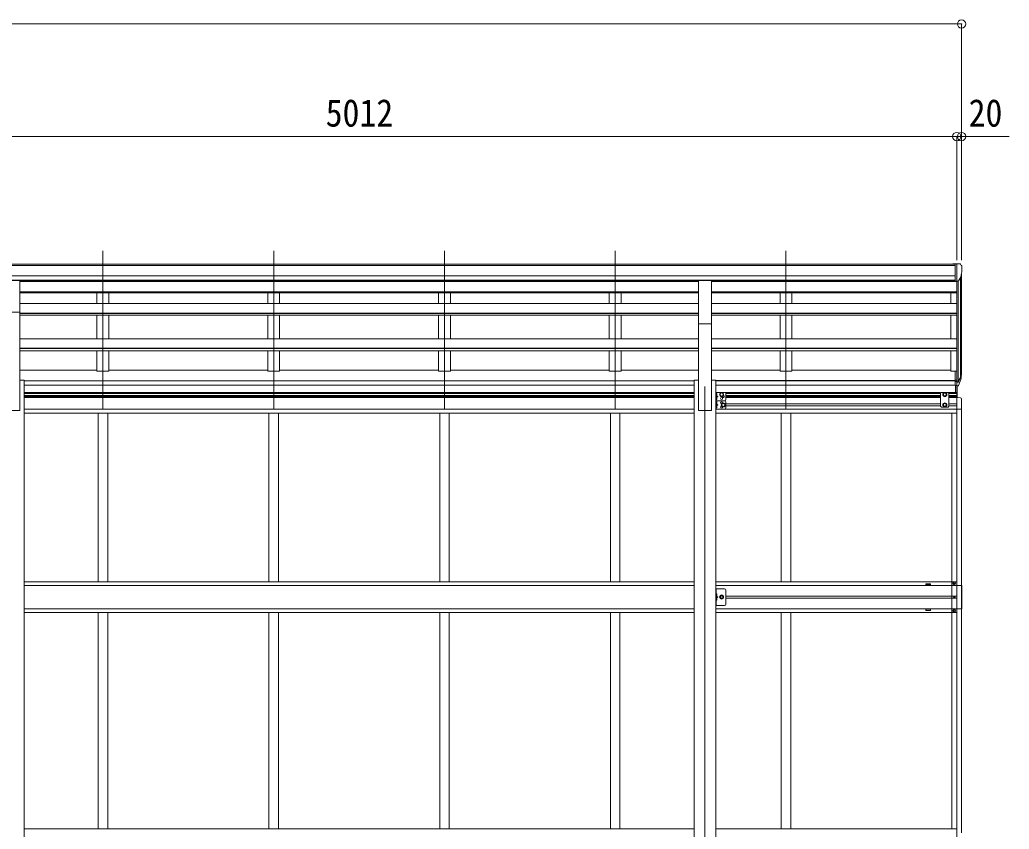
# Model space of a CAD drawing. Units: millimetres at full size, sheet at 1:35. Extents: x -9783 to 9892, y -6828 to 6752.
# Drawn here: x 3221 to 7369, y -253 to 3141 of the extents above; entities that cross this region are included whole.
import ezdxf
from ezdxf.enums import TextEntityAlignment as Align

# ---------------------------------------------------------------- set-up
doc = ezdxf.new("R2010")
doc.units = ezdxf.units.MM
doc.header["$LTSCALE"] = 35
doc.header["$PDMODE"] = 32
doc.header["$PDSIZE"] = 35
for name, color, linetype, lineweight in [('0-1_本体', 4, 'Continuous', 9), ('0-2_部品', 7, 'Continuous', 9), ('0-8_PARTS2', 2, 'Continuous', 9), ('0-A_寸法', 6, 'Continuous', 9), ('1-1_GLASS', 4, 'Continuous', 9), ('1-2_GLASS_SEAL', 7, 'Continuous', 9), ('1-4_DIM2', 7, 'Continuous', 9)]:
    doc.layers.add(name, color=color, linetype=linetype, lineweight=lineweight)
doc.styles.add('ＭＳ ゴシック', font='')
doc.styles.get('ＭＳ ゴシック').set_extended_font_data('MS Gothic')

msp = doc.modelspace()

# ---------------------------------------------------------------- linework, layer by layer
at = {"layer": '0-1_本体'}
for p, q in [((7142.78, 2116.06), (2153.78, 2116.06)), ((7142.78, 2110.71), (2153.78, 2110.71)), ((7169.28, 1663.94), (7169.28, 2079.31)), ((7142.78, 2067.18), (2143.78, 2067.18)), ((7142.78, 2049.51), (2143.78, 2049.51)), ((6065.78, 2047.14), (3220.78, 2047.14)), ((6065.78, 2043.99), (3220.78, 2043.99)), ((3544.28, 2043.99), (3544.28, 2047.14)), ((3594.28, 2043.99), (3594.28, 2047.14)), ((4260.28, 2043.99), (4260.28, 2047.14)), ((4310.28, 2043.99), (4310.28, 2047.14)), ((4976.28, 2043.99), (4976.28, 2047.14)), ((5026.28, 2043.99), (5026.28, 2047.14)), ((5692.28, 2043.99), (5692.28, 2047.14)), ((5742.28, 2043.99), (5742.28, 2047.14)), ((6120.78, 2047.14), (7142.78, 2047.14)), ((6120.78, 2043.99), (7149.28, 2043.99)), ((6408.28, 2043.99), (6408.28, 2047.14)), ((6458.28, 2043.99), (6458.28, 2047.14)), ((7124.28, 2047.14), (7124.28, 2043.99)), ((7149.28, 2044.68), (7149.28, 1668.37)), ((7155.28, 2045.15), (7155.28, 1623.94)), ((7164.99, 2060.51), (7164.99, 1641.94)), ((6065.78, 2000.51), (3220.78, 2000.51)), ((6065.78, 1996.43), (3220.78, 1996.43)), ((3544.28, 1951.28), (3544.28, 1996.43)), ((3594.28, 1951.28), (3594.28, 1996.43)), ((4260.28, 1951.28), (4260.28, 1996.43)), ((4310.28, 1951.28), (4310.28, 1996.43)), ((4976.28, 1951.28), (4976.28, 1996.43)), ((5026.28, 1951.28), (5026.28, 1996.43)), ((5692.28, 1951.28), (5692.28, 1996.43)), ((5742.28, 1951.28), (5742.28, 1996.43)), ((6120.78, 2000.51), (7149.28, 2000.51)), ((6120.78, 1996.43), (7149.28, 1996.43)), ((6408.28, 1951.28), (6408.28, 1996.43)), ((6458.28, 1951.28), (6458.28, 1996.43)), ((7124.28, 1996.4), (7124.28, 1951.41)), ((6065.78, 1951.28), (3220.78, 1951.28)), ((6120.78, 1951.28), (7149.28, 1951.28)), ((3220.78, 1503.08), (3220.78, 1915.72)), ((6065.78, 1910.54), (3220.78, 1910.54)), ((6065.78, 1909.05), (3220.78, 1909.05)), ((6065.78, 1503.08), (6065.78, 1915.72)), ((6120.78, 1503.08), (6120.78, 1915.72)), ((6120.78, 1910.54), (7149.28, 1910.54)), ((6120.78, 1909.05), (7149.28, 1909.05)), ((6065.78, 1902.26), (3220.78, 1902.26)), ((3544.28, 1803.97), (3544.28, 1902.26)), ((3594.28, 1803.97), (3594.28, 1902.26)), ((4260.28, 1803.97), (4260.28, 1902.26)), ((4310.28, 1803.97), (4310.28, 1902.26)), ((4976.28, 1803.97), (4976.28, 1902.26)), ((5026.28, 1803.97), (5026.28, 1902.26)), ((5692.28, 1803.97), (5692.28, 1902.26)), ((5742.28, 1803.97), (5742.28, 1902.26)), ((6120.78, 1902.26), (7149.28, 1902.26)), ((6408.28, 1803.97), (6408.28, 1902.26)), ((6458.28, 1803.97), (6458.28, 1902.26)), ((7124.28, 1902.23), (7124.28, 1803.97)), ((6065.88, 1803.97), (3220.78, 1803.97)), ((6120.68, 1803.97), (7149.28, 1803.97)), ((6065.94, 1764.76), (3220.78, 1764.76)), ((6065.86, 1763.28), (3220.78, 1763.28)), ((6065.88, 1753.62), (3220.78, 1753.62)), ((3544.28, 1753.62), (3544.28, 1667.55)), ((3594.28, 1753.62), (3594.28, 1667.55)), ((4260.28, 1753.62), (4260.28, 1667.55)), ((4310.28, 1753.62), (4310.28, 1667.55)), ((4976.28, 1753.62), (4976.28, 1667.55)), ((5026.28, 1753.62), (5026.28, 1667.55)), ((5692.28, 1753.62), (5692.28, 1667.55)), ((5742.28, 1753.62), (5742.28, 1667.55)), ((6120.61, 1764.76), (7149.28, 1764.76)), ((6120.68, 1753.62), (7149.28, 1753.62)), ((6120.7, 1763.28), (7149.28, 1763.28)), ((6408.28, 1753.62), (6408.28, 1667.55)), ((6458.28, 1753.62), (6458.28, 1667.55)), ((7124.28, 1753.71), (7124.28, 1667.55)), ((3220.78, 1672.35), (3544.28, 1672.35)), ((3594.28, 1667.55), (3544.28, 1667.55)), ((3594.28, 1672.35), (4260.28, 1672.35)), ((4310.28, 1667.55), (4260.28, 1667.55)), ((4310.28, 1672.35), (4976.28, 1672.35)), ((5026.28, 1667.55), (4976.28, 1667.55)), ((5026.28, 1672.35), (5692.28, 1672.35)), ((5742.28, 1667.55), (5692.28, 1667.55)), ((6066.01, 1672.35), (5742.28, 1672.35)), ((6120.54, 1672.35), (6408.28, 1672.35)), ((6120.54, 1672.35), (6408.28, 1672.35)), ((6458.28, 1667.55), (6408.28, 1667.55)), ((7124.28, 1672.35), (6458.28, 1672.35)), ((7142.78, 1667.55), (7124.28, 1667.55)), ((3238.48, 1629.46), (3220.78, 1629.46)), ((3238.48, 1629.46), (3238.48, -1246.92)), ((6048.08, 1626.66), (3238.48, 1626.66)), ((6048.08, 1628.04), (3238.6, 1628.04)), ((6048.08, 1629.46), (6048.08, -1246.92)), ((6065.78, 1629.46), (6048.08, 1629.46)), ((6138.48, 1629.46), (6120.78, 1629.46)), ((6138.48, 1629.46), (6138.48, -1246.92)), ((7142.78, 1628.22), (6138.48, 1628.22)), ((7142.78, 1626.86), (6138.48, 1626.86)), ((6048.08, 1609.48), (3238.48, 1609.48)), ((7142.78, 1609.48), (6138.48, 1609.48)), ((3220.78, 1503.08), (3165.78, 1503.08)), ((6121.04, 1503.08), (6066.04, 1503.08))]:
    msp.add_line(p, q, dxfattribs=at)
at = {"layer": '0-2_部品'}
for p, q in [((7142.78, 2117.66), (7132.78, 2117.57)), ((7132.78, 2116.06), (7132.78, 2117.57)), ((7142.78, 2045.68), (7142.78, 2117.66)), ((7161.28, 2117.66), (7142.78, 2117.66)), ((7149.28, 2044.68), (7149.28, 2117.66)), ((7161.28, 2117.66), (7163.61, 2117.52)), ((7164.37, 2117.09), (7168.43, 2111.29)), ((7171.28, 2108.29), (7171.28, 2107.66)), ((3165.78, 2047.79), (3220.78, 2047.79)), ((3220.78, 1915.72), (3220.78, 2047.79)), ((6065.78, 2047.79), (6120.78, 2047.79)), ((6065.78, 1866.86), (6065.78, 2047.79)), ((6120.78, 1866.86), (6120.78, 2047.79)), ((7142.78, 2045.68), (7149.28, 2045.68)), ((7149.28, 2044.68), (7154.49, 2044.99)), ((7156.9, 2046.49), (7166.18, 2062.56)), ((3165.78, 1915.72), (3220.78, 1915.72)), ((6065.78, 1866.86), (6120.78, 1866.86)), ((7142.78, 1668.35), (7142.78, 1607.29)), ((7142.78, 1668.35), (7149.28, 1668.35)), ((7149.28, 1668.35), (7149.28, 1606.47)), ((7142.78, 1630.04), (7149.28, 1630.04)), ((7142.78, 1624.64), (7149.28, 1624.64)), ((7149.28, 1623.64), (7154.41, 1623.64)), ((7149.28, 1621.64), (7154.12, 1621.64)), ((7155.71, 1624.39), (7165.46, 1642.81)), ((7166.88, 1642.31), (7156.72, 1623.14)), ((7164.3, 1625.46), (7156.72, 1607.97)), ((7142.78, 1607.29), (7149.28, 1607.29)), ((7149.28, 1606.47), (7154.12, 1606.47))]:
    msp.add_line(p, q, dxfattribs=at)
for centre, radius, start, end in [((7163.55, 2116.52), 1, 35, 86.5), ((6969.28, 2107.66), 202, 347.09739, 0), ((7168.28, 2108.29), 3, 0, 87), ((7154.3, 2047.99), 3, 273.5, 330), ((7081.33, 1668.76), 88.05, 342.78929, 2.77608), ((7080.62, 1664.48), 89.07, 345.58812, 5.50424), ((7154.12, 1624.64), 3, 270, 330), ((7154.41, 1625.14), 1.5, 270, 330), ((7036.06, 1661.54), 133.22, 344.28698, 356.72013), ((7154.12, 1609.47), 3, 270, 330)]:
    msp.add_arc(centre, radius, start, end, dxfattribs=at)
at = {"layer": '0-8_PARTS2'}
for p, q in [((3569.28, 1509.28), (3569.28, 2171.81)), ((4285.28, 1509.28), (4285.28, 2171.81)), ((5001.28, 1509.28), (5001.28, 2171.81)), ((5717.28, 1509.28), (5717.28, 2171.81)), ((6433.28, 1509.28), (6433.28, 2171.81)), ((6093.28, 1603.08), (6093.28, -1346.92))]:
    msp.add_line(p, q, dxfattribs=at)
at = {"layer": '0-A_寸法'}
for p, q in [((-2894.72, 3123.57), (7169.28, 3123.57)), ((7169.28, 3123.57), (7169.28, 2133.28)), ((2137.28, 2651.44), (7149.28, 2651.44)), ((7149.28, 2651.44), (7149.28, 2133.28)), ((7149.28, 2651.44), (7169.28, 2651.44)), ((7169.28, 2651.44), (7169.28, 2133.28)), ((7169.28, 2651.44), (7369.28, 2651.44))]:
    msp.add_line(p, q, dxfattribs=at)
for p in [(7169.28, 3123.57), (7149.28, 2651.44), (7169.28, 2651.44)]:
    msp.add_point(p, dxfattribs=at)
at = {"layer": '1-1_GLASS'}
for p, q in [((3238.48, 1577.97), (6048.08, 1577.97)), ((6178.27, 1577.97), (7081.78, 1577.97)), ((7149.28, 1577.97), (7113.78, 1577.97)), ((3238.48, 1574.47), (6048.08, 1574.47)), ((3238.48, 1565.47), (6048.08, 1565.47)), ((3238.48, 1561.97), (6048.08, 1561.97)), ((6048.08, 1556.97), (3238.48, 1556.97)), ((6180.25, 1574.47), (7081.78, 1574.47)), ((6180.28, 1565.47), (7081.78, 1565.47)), ((6180.28, 1561.97), (7081.78, 1561.97)), ((7081.78, 1556.97), (6180.28, 1556.97)), ((7149.28, 1574.47), (7116.78, 1574.47)), ((7149.28, 1565.47), (7116.78, 1565.47)), ((7149.28, 1561.97), (7116.78, 1561.97)), ((7116.78, 1556.97), (7149.28, 1556.97)), ((7149.28, 1557.46), (7149.28, -316.53)), ((3238.48, 1508.47), (6048.08, 1508.47)), ((6065.78, 1503.08), (6120.78, 1503.08)), ((7149.28, 1508.47), (6138.48, 1508.47)), ((6180.28, 1530.97), (7081.78, 1530.97)), ((6180.28, 1521.97), (7081.78, 1521.97)), ((7149.28, 1530.97), (7116.78, 1530.97)), ((7116.78, 1530.97), (7149.28, 1530.97)), ((7149.28, 1521.97), (7116.78, 1521.97)), ((7116.78, 1521.97), (7149.28, 1521.97)), ((7169.28, 1508.27), (7169.28, -267.34)), ((3238.48, 1492.47), (6048.08, 1492.47)), ((3549.28, 1492.97), (3549.28, 784.97)), ((3589.28, 1492.97), (3589.28, 784.97)), ((4265.28, 1492.47), (4265.28, 784.97)), ((4305.28, 1492.47), (4305.28, 784.97)), ((4981.28, 1492.47), (4981.28, 784.97)), ((5021.28, 1492.47), (5021.28, 784.97)), ((5697.28, 1492.97), (5697.28, 784.97)), ((5737.28, 1492.97), (5737.28, 784.97)), ((6138.48, 1492.47), (7149.28, 1492.47)), ((6413.28, 1492.97), (6413.28, 784.97)), ((6453.28, 1492.97), (6453.28, 784.97)), ((7129.28, 1492.97), (7129.28, -251.53)), ((3549.28, 655.97), (3549.28, -251.53)), ((3589.28, 655.97), (3589.28, -251.53)), ((4265.28, 655.97), (4265.28, -251.53)), ((4305.28, 655.97), (4305.28, -251.53)), ((4981.28, 655.97), (4981.28, -251.53)), ((5021.28, 655.97), (5021.28, -251.53)), ((5697.28, 655.97), (5697.28, -251.53)), ((5737.28, 655.97), (5737.28, -251.53)), ((6413.28, 655.97), (6413.28, -251.53)), ((6453.28, 655.97), (6453.28, -251.53)), ((3238.48, -251.53), (6048.08, -251.53)), ((6138.48, -251.53), (7149.28, -251.53))]:
    msp.add_line(p, q, dxfattribs=at)
at = {"layer": '1-2_GLASS_SEAL'}
for p, q in [((6138.48, 1578.97), (6138.48, 1543.97)), ((6175.48, 1578.97), (6138.48, 1578.97)), ((6140.98, 1578.97), (6140.98, 1543.97)), ((7085.78, 1578.97), (7081.78, 1574.97)), ((7085.78, 1578.97), (7112.78, 1578.97)), ((7099.28, 1577.47), (7092.78, 1573.72)), ((7105.78, 1573.72), (7099.28, 1577.47)), ((7112.78, 1578.97), (7116.78, 1574.97)), ((7143.78, 1577.97), (7143.78, 1607.31)), ((7149.28, 1557.46), (7149.28, 1607.31)), ((7150.78, 1557.46), (7150.78, 1606.49)), ((6175.48, 1543.97), (6138.48, 1543.97)), ((6141.48, 1566.47), (6140.98, 1566.56)), ((6140.98, 1561.47), (6147.98, 1561.47)), ((6141.48, 1548.47), (6140.98, 1548.56)), ((6140.98, 1543.97), (6140.98, 1508.97)), ((6141.48, 1574.47), (6142.28, 1574.33)), ((6141.48, 1566.47), (6142.28, 1566.61)), ((6141.48, 1556.47), (6142.28, 1556.33)), ((6141.48, 1548.47), (6142.28, 1548.61)), ((6141.48, 1539.47), (6142.28, 1539.33)), ((6180.48, 1573.97), (6180.48, 1548.97)), ((6180.48, 1538.97), (6180.48, 1513.97)), ((7081.78, 1521.47), (7081.78, 1574.97)), ((7092.78, 1573.72), (7092.78, 1566.21)), ((7092.78, 1566.21), (7099.28, 1562.46)), ((7099.28, 1562.46), (7105.78, 1566.21)), ((7105.78, 1566.21), (7105.78, 1573.72)), ((7116.78, 1574.97), (7116.78, 1521.47)), ((7149.28, 1557.47), (7164.56, 1556.67)), ((7169.78, 1551.17), (7169.78, 1508.27)), ((6175.48, 1508.97), (6138.48, 1508.97)), ((6141.48, 1531.47), (6140.98, 1531.56)), ((6140.98, 1526.47), (6147.98, 1526.47)), ((6141.48, 1513.47), (6140.98, 1513.56)), ((6141.48, 1531.47), (6142.28, 1531.61)), ((6141.48, 1521.47), (6142.28, 1521.33)), ((6141.48, 1513.47), (6142.28, 1513.61)), ((7085.78, 1517.47), (7081.78, 1521.47)), ((7085.78, 1517.47), (7112.78, 1517.47)), ((7112.78, 1517.47), (7116.78, 1521.47)), ((7149.28, 1508.27), (7169.78, 1508.27))]:
    msp.add_line(p, q, dxfattribs=at)
for points in [[(6163.48, 1562.46), (6156.98, 1566.21), (6156.98, 1573.72), (6163.48, 1577.47), (6169.98, 1573.72), (6169.98, 1566.21)], [(6170.48, 1518.96), (6163.98, 1522.71), (6163.98, 1530.22), (6170.48, 1533.97), (6176.98, 1530.22), (6176.98, 1522.71)]]:
    msp.add_lwpolyline(points, close=True, dxfattribs=at)
for points in [[(6175.48, 1543.97), (6138.48, 1543.97), (6138.48, 1508.97)], [(6140.59, 1570.47), (6141.22, 1571.65), (6143.46, 1572.77)], [(6140.59, 1570.47), (6141.22, 1569.28), (6143.46, 1568.17)], [(6140.59, 1552.47), (6141.22, 1553.65), (6143.46, 1554.77)], [(6140.59, 1552.47), (6141.22, 1551.28), (6143.46, 1550.17)], [(6140.59, 1535.47), (6141.22, 1536.65), (6143.46, 1537.77)], [(6140.59, 1535.47), (6141.22, 1534.28), (6143.46, 1533.17)], [(6141.48, 1566.47), (6141.48, 1574.47), (6140.98, 1574.38), (6140.98, 1566.56)], [(6140.98, 1566.47), (6147.98, 1561.47), (6140.98, 1556.47)], [(6141.48, 1548.47), (6141.48, 1556.47), (6140.98, 1556.38), (6140.98, 1548.56)], [(6141.48, 1531.47), (6141.48, 1539.47), (6140.98, 1539.38), (6140.98, 1531.56)], [(6140.59, 1517.47), (6141.22, 1518.65), (6143.46, 1519.77)], [(6140.59, 1517.47), (6141.22, 1516.28), (6143.46, 1515.17)], [(6140.98, 1531.47), (6147.98, 1526.47), (6140.98, 1521.47)], [(6141.48, 1513.47), (6141.48, 1521.47), (6140.98, 1521.38), (6140.98, 1513.56)], [(7092.78, 1522.71), (7092.78, 1530.22), (7099.28, 1533.97)], [(7105.78, 1522.71), (7099.28, 1518.96), (7092.78, 1522.71)], [(7099.28, 1533.97), (7105.78, 1530.22), (7105.78, 1522.71)]]:
    msp.add_lwpolyline(points, dxfattribs=at)
for centre, radius in [((6163.48, 1569.97), 8.5), ((6163.48, 1569.97), 7.5), ((7099.28, 1569.97), 8.5), ((7099.28, 1569.97), 7.5), ((6163.48, 1569.97), 6.5), ((6163.48, 1552.97), 4.25), ((7099.28, 1569.97), 6.5), ((6170.48, 1526.47), 8.5), ((6170.48, 1526.47), 7.5), ((6170.48, 1526.47), 6.5), ((7099.28, 1526.47), 8.5), ((7099.28, 1526.47), 7.5), ((7099.28, 1526.47), 6.5)]:
    msp.add_circle(centre, radius, dxfattribs=at)
for centre, radius, start, end in [((6175.48, 1573.97), 5, 0, 90), ((6142.12, 1573.44), 0.9, 32.05588, 80), ((6142.12, 1567.49), 0.9, 280, 327.94412), ((6142.12, 1555.44), 0.9, 32.05588, 80), ((6142.12, 1549.49), 0.9, 280, 327.94412), ((6142.12, 1538.44), 0.9, 32.05588, 80), ((6137.38, 1570.47), 6.5, 327.94412, 32.05588), ((6137.38, 1552.47), 6.5, 327.94412, 32.05588), ((6137.38, 1535.47), 6.5, 327.94412, 32.05588), ((6163.48, 1534.97), 4.25, 353.70569, 265.23923), ((6170.48, 1561.47), 4.25, 173.70569, 85.23923), ((6175.48, 1548.97), 5, 270, 0), ((6175.48, 1538.97), 5, 0, 90), ((7164.28, 1551.17), 5.5, 0, 87), ((6142.12, 1532.49), 0.9, 280, 327.94412), ((6142.12, 1520.44), 0.9, 32.05588, 80), ((6142.12, 1514.49), 0.9, 280, 327.94412), ((6137.38, 1517.47), 6.5, 327.94412, 32.05588), ((6163.48, 1517.97), 4.25, 94.76077, 6.29431), ((6175.48, 1513.97), 5, 270, 0)]:
    msp.add_arc(centre, radius, start, end, dxfattribs=at)
at = {"layer": '1-4_DIM2', "color": 4}
for p, q in [((3238.48, 784.97), (6048.08, 784.97)), ((3238.48, 769.47), (6048.08, 769.47)), ((6138.48, 784.97), (7149.28, 784.97)), ((6138.48, 769.47), (7149.28, 769.47)), ((6180.48, 724.97), (7149.28, 724.97)), ((7149.28, 715.97), (6180.48, 715.97)), ((3238.48, 671.47), (6048.08, 671.47)), ((7149.28, 671.47), (6138.48, 671.47)), ((3238.48, 655.97), (6048.08, 655.97)), ((6138.48, 655.97), (7149.28, 655.97))]:
    msp.add_line(p, q, dxfattribs=at)
at = {"layer": '1-4_DIM2'}
for p, q in [((6175.48, 755.97), (6138.48, 755.97)), ((6140.98, 755.97), (6140.98, 685.97)), ((6180.48, 690.97), (6180.48, 750.97)), ((7136.78, 778.97), (7135.78, 778.97)), ((7139.78, 777.97), (7140.78, 777.97)), ((6141.48, 725.97), (6140.98, 726.06)), ((6140.98, 725.97), (6147.98, 720.97)), ((6140.98, 720.97), (6147.98, 720.97)), ((6140.98, 715.97), (6147.98, 720.97)), ((6141.48, 707.97), (6140.98, 708.06)), ((6141.48, 733.97), (6142.28, 733.83)), ((6141.48, 725.97), (6142.28, 726.11)), ((6141.48, 715.97), (6142.28, 715.83)), ((6141.48, 707.97), (6142.28, 708.11)), ((7138.05, 720.06), (7137.23, 720.06)), ((7140.51, 720.88), (7141.33, 720.88)), ((7136.78, 661.97), (7135.78, 661.97)), ((7139.78, 662.97), (7140.78, 662.97))]:
    msp.add_line(p, q, dxfattribs=at)
for points in [[(6175.48, 685.97), (6138.48, 685.97), (6138.48, 755.97)], [(7135.78, 778.97), (7135.78, 777.97), (7136.78, 777.97)], [(7138.78, 779.97), (7138.78, 780.97), (7137.78, 780.97), (7137.78, 779.97)], [(7137.78, 776.97), (7137.78, 775.97), (7138.78, 775.97), (7138.78, 776.97)], [(7140.78, 777.97), (7140.78, 778.97), (7139.78, 778.97)], [(7149.28, 769.47), (7169.98, 769.47), (7169.98, 671.47), (7149.28, 671.47)], [(6140.59, 729.97), (6141.22, 731.15), (6143.46, 732.27)], [(6140.59, 729.97), (6141.22, 728.78), (6143.46, 727.67)], [(6140.59, 711.97), (6141.22, 713.15), (6143.46, 714.27)], [(6140.59, 711.97), (6141.22, 710.78), (6143.46, 709.67)], [(6141.48, 725.97), (6141.48, 733.97), (6140.98, 733.88), (6140.98, 726.06)], [(6141.48, 707.97), (6141.48, 715.97), (6140.98, 715.88), (6140.98, 708.06)], [(7137.23, 720.06), (7137.23, 720.88), (7138.05, 720.88)], [(7138.87, 721.7), (7138.87, 722.52), (7139.69, 722.52), (7139.69, 721.7)], [(7139.69, 719.24), (7139.69, 718.42), (7138.87, 718.42), (7138.87, 719.24)], [(7141.33, 720.88), (7141.33, 720.06), (7140.51, 720.06)], [(7137.78, 663.97), (7137.78, 664.97), (7138.78, 664.97), (7138.78, 663.97)], [(7135.78, 661.97), (7135.78, 662.97), (7136.78, 662.97)], [(7138.78, 660.97), (7138.78, 659.97), (7137.78, 659.97), (7137.78, 660.97)], [(7140.78, 662.97), (7140.78, 661.97), (7139.78, 661.97)]]:
    msp.add_lwpolyline(points, dxfattribs=at)
at = {"layer": '1-4_DIM2', "color": 4}
for points in [[(7019.28, 771.47), (7039.28, 771.47), (7039.28, 776.47), (7019.28, 776.47)], [(7019.28, 669.47), (7039.28, 669.47), (7039.28, 664.47), (7019.28, 664.47)]]:
    msp.add_lwpolyline(points, close=True, dxfattribs=at)
at = {"layer": '1-4_DIM2'}
msp.add_lwpolyline([(6155.97, 720.97), (6159.72, 714.47), (6167.23, 714.47), (6170.98, 720.97), (6167.23, 727.47), (6159.72, 727.47)], close=True, dxfattribs=at)
for centre, radius in [((7138.28, 778.47), 5.9), ((6163.48, 720.97), 8.5), ((6163.48, 720.97), 7.5), ((6163.48, 720.97), 6.5), ((6163.48, 720.97), 5.5), ((7139.28, 720.47), 3.75), ((7138.28, 662.47), 5.9)]:
    msp.add_circle(centre, radius, dxfattribs=at)
for centre, radius, start, end in [((6175.48, 750.97), 5, 0, 90), ((7136.78, 779.97), 1, 270, 0), ((7136.78, 776.97), 1, 0, 90), ((7139.78, 779.97), 1, 180, 270), ((7139.78, 776.97), 1, 90, 180), ((6142.12, 732.94), 0.9, 32.05588, 80), ((6142.12, 726.99), 0.9, 280, 327.94412), ((6142.12, 714.94), 0.9, 32.05588, 80), ((6142.12, 708.99), 0.9, 280, 327.94412), ((6137.38, 729.97), 6.5, 327.94412, 32.05588), ((6137.38, 711.97), 6.5, 327.94412, 32.05588), ((7138.05, 721.7), 0.82, 270, 0), ((7138.05, 719.24), 0.82, 0, 90), ((7140.51, 721.7), 0.82, 180, 270), ((7140.51, 719.24), 0.82, 90, 180), ((6175.48, 690.97), 5, 270, 0), ((7136.78, 663.97), 1, 270, 0), ((7139.78, 663.97), 1, 180, 270), ((7136.78, 660.97), 1, 0, 90), ((7139.78, 660.97), 1, 90, 180)]:
    msp.add_arc(centre, radius, start, end, dxfattribs=at)

# ---------------------------------------------------------------- texts
at = {"layer": '0-A_寸法', "color": 7, "style": 'ＭＳ ゴシック', "width": 0.9}
for s, p in [('5012', (4503.28, 2658.44)), ('20', (7199.28, 2658.44))]:
    msp.add_text(s, height=115.5, dxfattribs=at).set_placement(p, align=Align.BOTTOM_LEFT)

doc.saveas('drawing.dxf')
